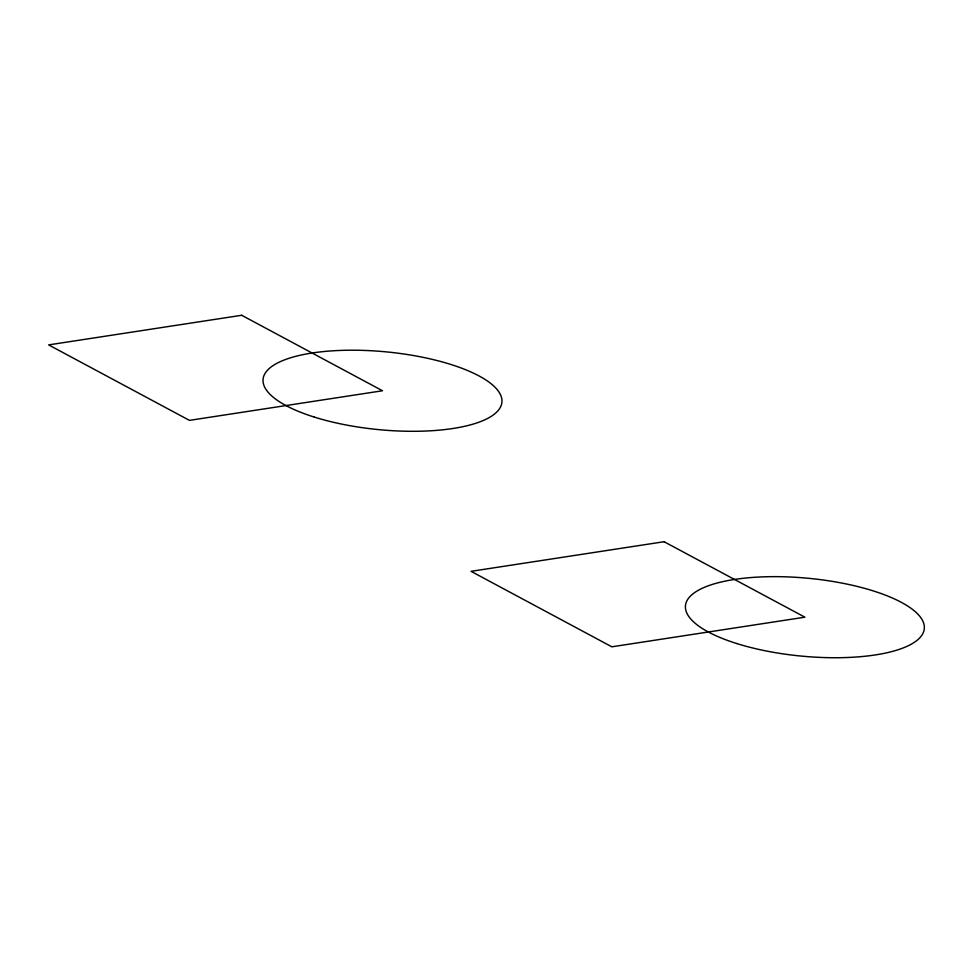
<?xml version="1.0" encoding="UTF-8"?>
<svg xmlns="http://www.w3.org/2000/svg" width="973" height="973" viewBox="0 0 973 973"><rect width="100%" height="100%" fill="white"/><g stroke="black" fill="none" stroke-linecap="round" stroke-linejoin="round"><path stroke-width="1.46" d="M241.705 315.276L48.65 344.892L189.443 420.372L382.498 390.757L241.705 315.276M664.097 541.718L471.041 571.333L611.835 646.814L804.89 617.186L664.097 541.718M314.303 417.089A119.959 39.054 5.5 0 0 501.545 404.281A119.959 39.054 5.5 0 0 331.635 350.888A119.959 39.054 5.5 0 0 314.303 417.089M736.695 643.53A119.959 39.054 5.5 0 0 923.936 630.711A119.959 39.054 5.5 0 0 754.026 577.33A119.959 39.054 5.5 0 0 736.695 643.53"/></g></svg>
